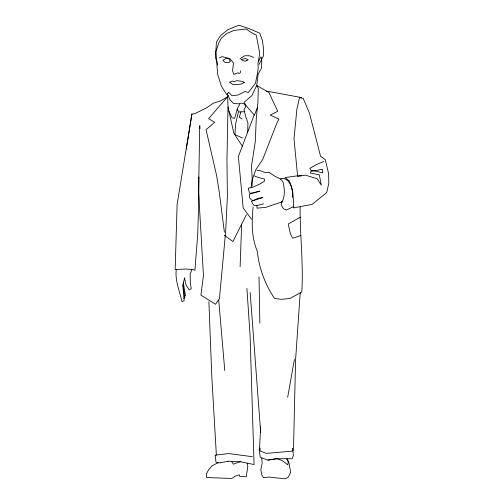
<?xml version="1.0" encoding="UTF-8"?>
<svg xmlns="http://www.w3.org/2000/svg" width="504" height="504" viewBox="0 0 504 504"><rect width="100%" height="100%" fill="white"/><g stroke="black" fill="none" stroke-linecap="round" stroke-linejoin="round"><path stroke-width="0.76" d="M198.847 176.91L198.797 200.642L197.7 234.562L194.922 270.302L193.631 269.678L185.837 269.01L175.172 269.564L177.106 204.466L191.892 114.099L194.67 113.759L206.363 107.938L213.236 103.276L220.815 100.8L227.701 96.655L227.972 95.269M252.107 186.203L252.239 179.695L251.528 165.892L255.301 141.567L256.303 118.031L257.941 102.098L258.294 88.288L256.631 85.598M247.703 132.155L247.93 122.837L245.939 117.426L244.012 109.752L245.807 106.52L244.371 103.975L241.706 103.15M293.517 448.339L295.596 359.56L300.233 292.793M240.118 266.647L241.662 224.116M259.529 448.932L260.656 426.737M253.09 207.049C251.704 222.352 251.282 236.968 257.38 251.471C259.006 268.254 265.148 284.3 274.403 298.343L281.043 299.332L289.775 298.544L301.795 291.986C303.566 263.485 299.842 235.141 300.151 206.653M176.299 269.508C174.793 280.545 179.695 291.022 181.944 301.581L184.168 300.693L182.794 285.157L184.483 278.41M240.553 70.755L240.364 72.683L239.091 73.552L238.134 72.796L235.154 73.905M256.725 85.397L258.13 74.176L261.475 68.242L261.727 60.757L261.129 56.914L259.447 59.289L257.991 62.849L258.174 68.072L257.594 72.992L255.459 83.28L248.296 92.56L245.202 91.438L238.184 94.941L231.991 95.754L228.715 92.276L226.819 94.651L221.369 86.165L217.589 74.019L215.945 51.377L218.837 42.79L221.344 38.146L226.731 33.472L233.78 30.517L246.16 28.961L250.904 32.325L256.284 35.16L259.705 53.084L258.407 61.771M251.137 187.066L252.126 179.997L255.849 169.81L262.691 159.44L276.381 124.331L278.888 119.045L270.163 115.088L277.723 111.271L268.947 92.528L256.675 85.403M186.322 149.02L191.892 114.099M287.664 397.341L294.405 359.421M238.392 112.172L235.626 123.839L234.902 134.537L242.55 138.083M230.051 60.921L229.755 61.992L228.784 62.345L224.935 62.389L222.894 60.367L226.17 58.401L228.526 58.59L230.391 61.129M240.918 111.869L239.306 117.167L242.109 119.057M254.337 114.547L238.373 156.523L243.174 207.9L251.528 219.259M257.248 107.969L254.463 115.183L246.878 106.602L244.049 102.356L251.88 95.634L256.763 85.315M191.911 269.753L190.128 274.063L190.323 282.492L191.218 288.572L189.403 289.983L186.058 285.176L184.458 277.71M246.462 214.616L232.886 241.504L224.223 235.192M259.081 64.424L263.378 56.032L263.504 48.667L262.427 40.559L259.774 33.195L249.033 28.621L238.846 25.2L227.966 29.604L220.462 35.683L216.474 41.964L215.384 57.796L217.016 61.721L217.608 65.041M239.791 104.12L237.579 108.114L234.618 118.295L232.048 117.898L229.118 111.523M183.979 298.551L184.861 297.448L183.097 285.56M234.933 74.019L233.661 74.346L232.546 70.516L233.528 63.019L229.931 58.571L222.088 56.65L219.442 57.84M300.554 235.292L299.281 236.105L292.673 238.203L290.487 234.077L288.225 223.996L300.302 217.23M240.099 58.571L244.862 55.736L249.568 55.768L253.556 57.431M218.207 462.552L211.888 465.948L208.757 469.445L206.3 474.201L206.665 477.553L231.878 478.454L235.084 476.28L239.312 474.774L239.797 476.356L246.267 476.778L247.804 466.269L247.206 463.289M184.199 296.346L185.522 295.684L183.317 282.92M293.391 206.653L286.392 210.073L283.809 208.914L282.385 207.125L281.188 204.454L282.007 201.361L282.019 202.003C285.245 195.785 284.684 188.351 282.933 181.768L280.766 179.348L280.879 178.586L284.395 178.542L287.96 180.64L291.451 186.373L292.364 191.281L292.44 197.48M323.65 161.393L316.329 164.688L309.84 168.311L311.705 171.284L322.466 169.319L322.844 172.859L311.478 170.22L310.319 173.011L319.322 174.825L321.281 185.157L317.23 178.794L305.216 175.09L297.656 176.583L293.996 138.871L296.856 109.425L299.489 97.631L303.225 98.444L309.387 112.909L320.601 156.391L325.25 159.541L328.627 173.735L328.829 183.141L326.712 192.578L312.108 204.404L293.297 207.944L293.656 202.287L292.666 190.846L289.554 181.169L285.025 177.591L301.367 175.253M240.912 461.336L233.327 464.203L231.569 461.362M282.442 201.783L265.923 207.327L257.166 208.165L256.706 205.298M263.649 203.811L257.254 205.506L253.707 205.336L251.433 201.392L258.117 198.318L262.93 197.524L253.134 200.636L251.294 199.804L249.461 197.474L249.423 194.141L259.862 191.148L250.148 193.404L249.184 192.005L248.283 188.168L253.184 187.041L259.566 184.187L264.449 181.257L264.424 178.996L258.206 177.484L254.211 175.82M241.158 103.244L238.505 103.83L233.585 103.459L229.994 99.836L227.361 93.883M267.964 460.133L275.896 458.697L292.181 458.753L293.378 455.465L292.666 448.321L293.504 449.996L292.194 451.156L266.301 453.38L260.026 450.866L260.102 447.987L259.163 449.492L260.24 457.279L267.851 460.12L276.885 458.791L282.202 460.499L287.784 464.833L288.263 461.966L286.656 459.012M220.374 462.691L228.123 461.299M215.403 455.137L228.784 453.562L252.391 456.712M244.503 111.705L239.123 111.945L237.075 109.62M220.16 462.836L217.363 462.848L215.939 461.916L215.189 455.162M228.003 461.185L240.647 461.803L254.06 464.537L250.085 335.664L246.916 288.376M257.046 170.321L259.925 170.623L265.721 172.689L269.262 172.431L274.957 176.306L280.886 179.229M266.402 91.048L301.631 97.606M242.323 146.135L233.818 133.176L227.991 106.873M287.261 458.986L288.918 462.54L290.657 472.387L288.338 476.967L285.447 478.8L268.733 477.08L263.365 477.679L261.765 474.73L260.833 469.841L262.168 463.063L261.752 458.224M224.4 232.199L219.215 191.728L216.67 175.839L206.067 129.66L214.654 122.289L208.624 118.604L227.606 96.781L228.016 105.544L226.958 159.988L227.392 196.333L225.672 231.33L219.423 298.784L215.548 304.271L200.901 295.155L203.446 275.549L198.601 192.093L199.729 125.672L199.975 128.451M218.711 300.075L224.778 370.566M260.656 432.142L250.173 292.522M216.361 455.024L211.762 375.757L208.889 301.688M259.012 276.835L259.85 323.184M246.966 60.291L245.146 61.293L240.944 59.623L245.114 58.514L246.733 58.918L248.245 59.97L246.966 60.291M244.257 82.486L241.025 84.092L236.445 84.578L233.144 84.527L229.446 82.347L232.552 80.993L233.843 81.831L236.729 80.634L242.726 81.421L244.257 82.486"/></g></svg>
